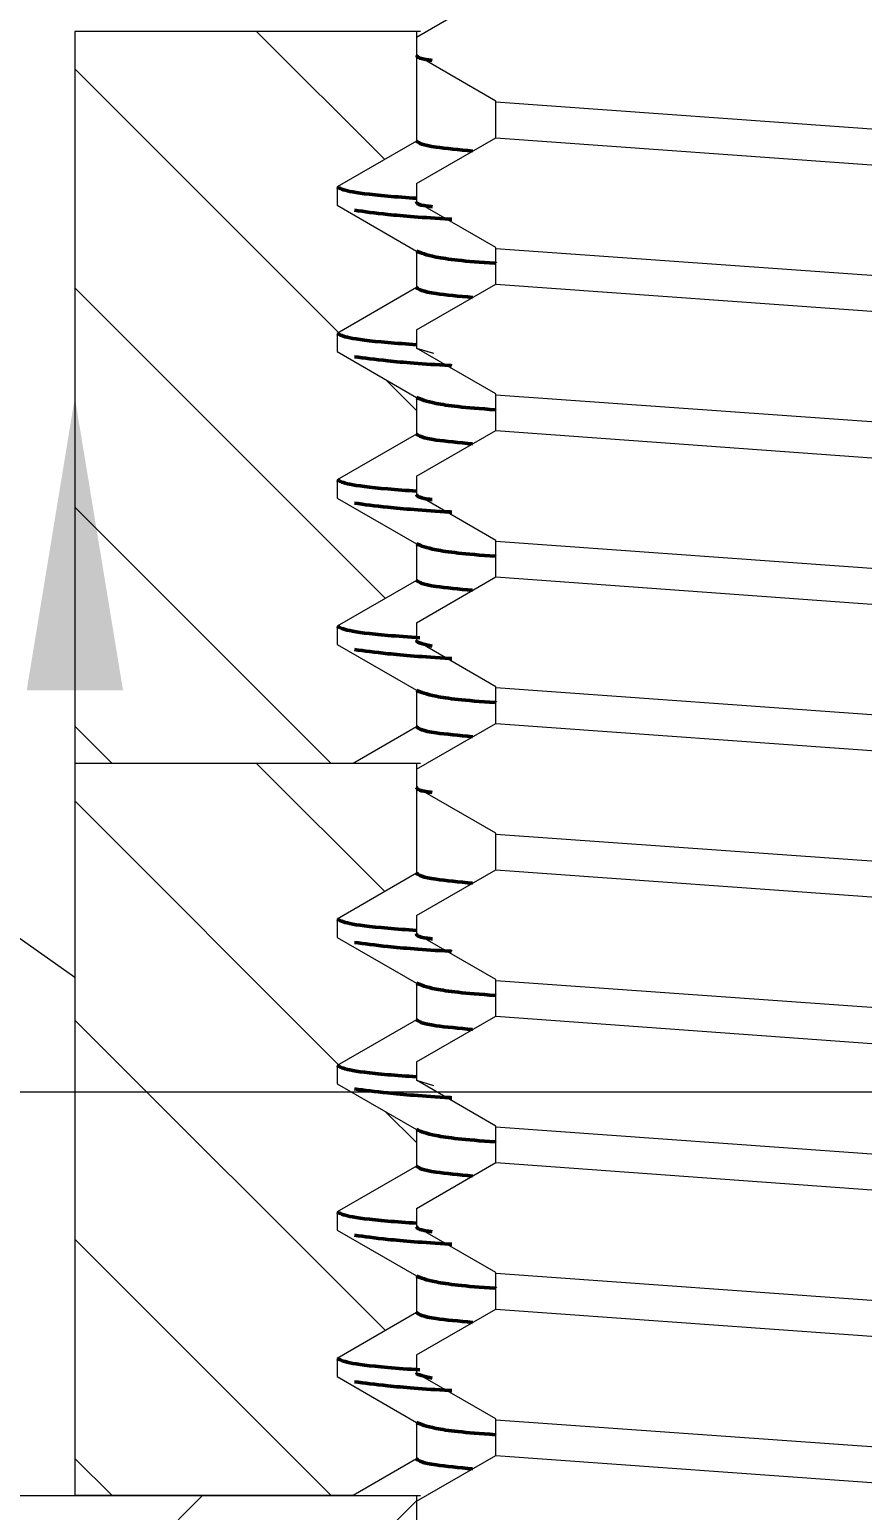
# Model space of a CAD drawing. Header units: millimetres. Extents: x -46397 to 283259, y -8690 to 23983.
# Drawn here: x 185119.48 to 185128.01, y -1310.3 to -1295.13 of the extents above; entities that cross this region are included whole.
import ezdxf
from ezdxf import colors
from ezdxf.entities.mleader import LeaderData, LeaderLine
from ezdxf.math import Vec2, Vec3

# ---------------------------------------------------------------- set-up
doc = ezdxf.new("R2010")
doc.units = ezdxf.units.MM
doc.layers.get('Defpoints').update_dxf_attribs({"lineweight": 0})
for name, color, linetype, lineweight in [('4.KICH THUOC', 3, 'Continuous', 9), ('AM_0', 7, 'Continuous', 50), ('mD_HATCH', 8, 'Continuous', 0)]:
    doc.layers.add(name, color=color, linetype=linetype, lineweight=lineweight)
doc.layers.add('DIM', color=8, linetype='Continuous')
doc.styles.add('GHI CHÚ 1', font='isocp_IV25.ttf', dxfattribs={"width": 0.8})
doc.styles.get("Standard").update_dxf_attribs({"font": 'isocp.shx', "width": 0.8})
doc.dimstyles.new('1-30SCALE', dxfattribs={"dimtxt": 75, "dimasz": 75, "dimexe": 37.5, "dimexo": 30, "dimgap": 30, "dimtad": 1, "dimtoh": 1, "dimdec": 0, "dimdsep": 46, "dimtxsty": 'GHI CHÚ 1', "dimcen": 0.09, "dimclrd": 256, "dimclre": 256, "dimclrt": 2, "dimadec": 0, "dimazin": 0, "dimtfac": 1, "dimtdec": 0, "dimtofl": 0, "dimtmove": 0, "dimatfit": 3, "dimfxl": 1, "dimlwd": 0, "dimlwe": 0, "dimarcsym": 0})

# ---------------------------------------------------------------- blocks, each defined once
blk = doc.blocks.new('*D970')
at = {"layer": 'Defpoints', "color": 0, "transparency": 16777216}
for p in [(185129.447, -1272.12), (185129.447, -1288.268, 1.046), (185092.947, -1306.011, 1.046)]:
    blk.add_point(p, dxfattribs=at)
at = {"layer": 'DIM', "linetype": 'Continuous', "lineweight": 0, "transparency": 16777216}
for p, q in [((185092.947, -1304.011), (185092.947, -1270.12)), ((185129.447, -1286.268), (185129.447, -1270.12)), ((185096.947, -1272.12), (185125.447, -1272.12))]:
    blk.add_line(p, q, dxfattribs=at)
at = {"layer": 'DIM', "transparency": 16777216}
for points in [[(185096.947, -1271.454), (185096.947, -1272.787), (185092.947, -1272.12)], [(185125.447, -1271.454), (185125.447, -1272.787), (185129.447, -1272.12)]]:
    blk.add_solid(points, dxfattribs=at)
at = {"layer": 'DIM', "color": 2, "transparency": 16777216, "insert": (185111.197, -1267.003), "char_height": 6, "attachment_point": 5, "style": 'GHI CHÚ 1'}
blk.add_mtext('38', dxfattribs=at)

msp = doc.modelspace()

# ---------------------------------------------------------------- hatches: boundary and pattern name
at = {"layer": 'mD_HATCH'}
h = msp.add_hatch(dxfattribs=at)
h.set_pattern_fill('ANSI31', color=256, scale=0.5, angle=-90, style=0)
h.set_pattern_definition([(315, (96231.9705, 239628.179), (1.122532015, 1.122532015), [])])
h.paths.add_polyline_path([(185123.447, -1297.773), (185123.447, -1297.398), (185122.635, -1296.929), (185122.635, -1296.742), (185123.447, -1296.273), (185123.447, -1295.148), (185119.947, -1295.148), (185119.947, -1302.648), (185122.798, -1302.648), (185123.447, -1302.273), (185123.447, -1301.898), (185122.635, -1301.429), (185122.635, -1301.242), (185123.447, -1300.773), (185123.447, -1300.398), (185122.635, -1299.929), (185122.635, -1299.742), (185123.447, -1299.273), (185123.447, -1298.898), (185122.635, -1298.429), (185122.635, -1298.242)], flags=0)
h = msp.add_hatch(dxfattribs=at)
h.set_pattern_fill('ANSI31', color=256, scale=0.5, angle=-90, style=0)
h.set_pattern_definition([(315, (96231.9705, 239620.679), (1.122532015, 1.122532015), [])])
h.paths.add_polyline_path([(185123.447, -1305.273), (185123.447, -1304.898), (185122.635, -1304.429), (185122.635, -1304.242), (185123.447, -1303.773), (185123.447, -1302.648), (185119.947, -1302.648), (185119.947, -1310.148), (185122.798, -1310.148), (185123.447, -1309.773), (185123.447, -1309.398), (185122.635, -1308.929), (185122.635, -1308.742), (185123.447, -1308.273), (185123.447, -1307.898), (185122.635, -1307.429), (185122.635, -1307.242), (185123.447, -1306.773), (185123.447, -1306.398), (185122.635, -1305.929), (185122.635, -1305.742)], flags=0)
h = msp.add_hatch(dxfattribs=at)
h.set_pattern_fill('ANSI31', color=256, scale=0.5, style=0)
h.set_pattern_definition([(45, (96231.9705, 239620.679), (-1.122532015, 1.122532015), [])])
h.paths.add_polyline_path([(185122.635, -1317.742), (185123.447, -1317.273), (185123.447, -1316.898), (185122.635, -1316.429), (185122.635, -1316.242), (185123.447, -1315.773), (185123.447, -1315.4), (185122.635, -1314.929), (185122.635, -1314.742), (185123.447, -1314.273), (185123.447, -1313.896), (185122.635, -1313.429), (185122.635, -1313.242), (185123.447, -1312.773), (185123.447, -1312.397), (185122.635, -1311.929), (185122.635, -1311.742), (185123.447, -1311.273), (185123.447, -1310.148), (185109.447, -1310.148), (185109.447, -1316.148), (185111.447, -1316.148), (185111.447, -1313.148), (185115.447, -1313.148), (185115.447, -1320.148), (185123.447, -1320.148), (185123.447, -1319.897), (185122.635, -1319.429), (185122.635, -1319.242), (185123.447, -1318.773), (185123.447, -1318.398), (185122.635, -1317.929)], flags=0)

# ---------------------------------------------------------------- linework, layer by layer
at = {"color": 7, "linetype": 'Continuous', "lineweight": 0}
for p, q in [((185122.798, -1302.648, -3.262), (185119.947, -1302.648, -3.262)), ((185122.798, -1310.148, -3.262), (185119.947, -1310.148, -3.262))]:
    msp.add_line(p, q, dxfattribs=at)
at = {"layer": 'AM_0', "color": 3, "lineweight": 18}
for p, q in [((185123.447, -1295.206, -3.262), (185124.259, -1294.737, -3.262)), ((185119.947, -1295.148, -3.262), (185119.947, -1310.148, -3.262)), ((185123.489, -1295.148, -3.262), (185119.947, -1295.148, -3.262)), ((185123.447, -1295.148, -3.262), (185123.447, -1296.273, -3.262)), ((185124.259, -1295.862, -3.262), (185123.447, -1295.393, -3.262)), ((185124.259, -1296.237, -3.262), (185124.259, -1295.862, -3.262)), ((185123.447, -1296.273, -3.262), (185122.635, -1296.742, -3.262)), ((185123.447, -1296.706, -3.262), (185124.259, -1296.237, -3.262)), ((185122.635, -1296.742, -3.262), (185122.635, -1296.929, -3.262)), ((185123.447, -1296.706, -3.262), (185123.447, -1296.893, -3.262)), ((185122.635, -1296.929, -3.262), (185123.447, -1297.398, -3.262)), ((185124.259, -1297.362, -3.262), (185123.447, -1296.893, -3.262)), ((185123.447, -1297.398, -3.262), (185123.447, -1297.773, -3.262)), ((185124.259, -1297.737, -3.262), (185124.259, -1297.362, -3.262)), ((185123.447, -1298.206, -3.262), (185124.259, -1297.737, -3.262)), ((185123.447, -1297.773, -3.262), (185122.635, -1298.242, -3.262)), ((185122.635, -1298.242, -3.262), (185122.635, -1298.429, -3.262)), ((185123.447, -1298.206, -3.262), (185123.447, -1298.393, -3.262)), ((185122.635, -1298.429, -3.262), (185123.447, -1298.898, -3.262)), ((185124.259, -1298.862, -3.262), (185123.447, -1298.393, -3.262)), ((185123.447, -1298.393, -3.262), (185123.619, -1298.446, -3.262)), ((185123.447, -1298.393, -3.262), (185123.62, -1298.446, -3.262)), ((185123.447, -1298.898, -3.262), (185123.447, -1299.273, -3.262)), ((185124.259, -1299.237, -3.262), (185124.259, -1298.862, -3.262)), ((185123.447, -1299.706, -3.262), (185124.259, -1299.237, -3.262)), ((185123.447, -1299.273, -3.262), (185122.635, -1299.742, -3.262)), ((185123.447, -1299.706, -3.262), (185123.447, -1299.893, -3.262)), ((185122.635, -1299.742, -3.262), (185122.635, -1299.929, -3.262)), ((185122.635, -1299.929, -3.262), (185123.447, -1300.398, -3.262)), ((185124.259, -1300.362, -3.262), (185123.447, -1299.893, -3.262)), ((185123.447, -1300.398, -3.262), (185123.447, -1300.773, -3.262)), ((185124.259, -1300.737, -3.262), (185124.259, -1300.362, -3.262)), ((185123.447, -1300.773, -3.262), (185122.635, -1301.242, -3.262)), ((185123.447, -1301.206, -3.262), (185124.259, -1300.737, -3.262)), ((185123.447, -1301.206, -3.262), (185123.447, -1301.393, -3.262)), ((185122.635, -1301.242, -3.262), (185122.635, -1301.429, -3.262)), ((185122.635, -1301.429, -3.262), (185123.447, -1301.898, -3.262)), ((185124.259, -1301.862, -3.262), (185123.447, -1301.393, -3.262)), ((185123.447, -1301.898, -3.262), (185123.447, -1302.273, -3.262)), ((185124.259, -1302.237, -3.262), (185124.259, -1301.862, -3.262)), ((185123.447, -1302.273, -3.262), (185122.798, -1302.648, -3.262)), ((185123.447, -1302.706, -3.262), (185124.259, -1302.237, -3.262)), ((185123.489, -1302.648, -3.262), (185119.947, -1302.648, -3.262)), ((185123.447, -1302.648, -3.262), (185123.447, -1303.773, -3.262)), ((185124.259, -1303.362, -3.262), (185123.447, -1302.893, -3.262)), ((185124.259, -1303.737, -3.262), (185124.259, -1303.362, -3.262)), ((185123.447, -1303.773, -3.262), (185122.635, -1304.242, -3.262)), ((185123.447, -1304.206, -3.262), (185124.259, -1303.737, -3.262)), ((185122.635, -1304.242, -3.262), (185122.635, -1304.429, -3.262)), ((185123.447, -1304.206, -3.262), (185123.447, -1304.393, -3.262)), ((185124.259, -1304.862, -3.262), (185123.447, -1304.393, -3.262)), ((185122.635, -1304.429, -3.262), (185123.447, -1304.898, -3.262)), ((185124.259, -1305.237, -3.262), (185124.259, -1304.862, -3.262)), ((185123.447, -1304.898, -3.262), (185123.447, -1305.273, -3.262)), ((185123.447, -1305.273, -3.262), (185122.635, -1305.742, -3.262)), ((185123.447, -1305.706, -3.262), (185124.259, -1305.237, -3.262)), ((185122.635, -1305.742, -3.262), (185122.635, -1305.929, -3.262)), ((185123.447, -1305.706, -3.262), (185123.447, -1305.893, -3.262)), ((185122.635, -1305.929, -3.262), (185123.447, -1306.398, -3.262)), ((185124.259, -1306.362, -3.262), (185123.447, -1305.893, -3.262)), ((185123.447, -1305.893, -3.262), (185123.62, -1305.946, -3.262)), ((185092.947, -1306.011, -3.262), (185165.947, -1306.011, -3.262)), ((185124.259, -1306.737, -3.262), (185124.259, -1306.362, -3.262)), ((185123.447, -1306.398, -3.262), (185123.447, -1306.773, -3.262)), ((185123.447, -1306.773, -3.262), (185122.635, -1307.242, -3.262)), ((185123.447, -1307.206, -3.262), (185124.259, -1306.737, -3.262)), ((185122.635, -1307.242, -3.262), (185122.635, -1307.429, -3.262)), ((185123.447, -1307.206, -3.262), (185123.447, -1307.393, -3.262)), ((185122.635, -1307.429, -3.262), (185123.447, -1307.898, -3.262)), ((185124.259, -1307.862, -3.262), (185123.447, -1307.393, -3.262)), ((185123.447, -1307.898, -3.262), (185123.447, -1308.273, -3.262)), ((185124.259, -1308.237, -3.262), (185124.259, -1307.862, -3.262)), ((185123.447, -1308.273, -3.262), (185122.635, -1308.742, -3.262)), ((185123.447, -1308.706, -3.262), (185124.259, -1308.237, -3.262)), ((185122.635, -1308.742, -3.262), (185122.635, -1308.929, -3.262)), ((185123.447, -1308.706, -3.262), (185123.447, -1308.893, -3.262)), ((185122.635, -1308.929, -3.262), (185123.447, -1309.398, -3.262)), ((185124.259, -1309.362, -3.262), (185123.447, -1308.893, -3.262)), ((185123.447, -1309.398, -3.262), (185123.447, -1309.773, -3.262)), ((185124.259, -1309.737, -3.262), (185124.259, -1309.362, -3.262)), ((185123.447, -1309.773, -3.262), (185122.798, -1310.148, -3.262)), ((185123.447, -1310.206, -3.262), (185124.259, -1309.737, -3.262)), ((185109.447, -1310.148, -3.262), (185123.489, -1310.148, -3.262)), ((185123.447, -1310.148, -3.262), (185123.447, -1311.273, -3.262))]:
    msp.add_line(p, q, dxfattribs=at)
at = {"layer": 'AM_0', "color": 8, "lineweight": 0}
for p, q in [((185124.259, -1295.871, -3.262), (185134.635, -1296.612, -3.262)), ((185124.259, -1296.237, -3.262), (185134.635, -1296.987, -3.262)), ((185124.259, -1297.371, -3.262), (185134.635, -1298.112, -3.262)), ((185124.259, -1297.737, -3.262), (185134.635, -1298.487, -3.262)), ((185124.259, -1298.871, -3.262), (185134.635, -1299.612, -3.262)), ((185124.259, -1299.237, -3.262), (185134.635, -1299.987, -3.262)), ((185124.259, -1300.371, -3.262), (185134.635, -1301.112, -3.262)), ((185124.259, -1300.737, -3.262), (185134.635, -1301.487, -3.262)), ((185124.259, -1301.871, -3.262), (185134.635, -1302.612, -3.262)), ((185124.259, -1302.237, -3.262), (185134.635, -1302.987, -3.262)), ((185124.259, -1303.371, -3.262), (185134.635, -1304.112, -3.262)), ((185124.259, -1303.737, -3.262), (185134.635, -1304.487, -3.262)), ((185124.259, -1304.871, -3.262), (185134.635, -1305.612, -3.262)), ((185124.259, -1305.237, -3.262), (185134.635, -1305.987, -3.262)), ((185124.259, -1306.371, -3.262), (185134.635, -1307.112, -3.262)), ((185124.259, -1306.737, -3.262), (185134.635, -1307.487, -3.262)), ((185124.259, -1307.871, -3.262), (185134.635, -1308.612, -3.262)), ((185124.259, -1308.237, -3.262), (185134.635, -1308.987, -3.262)), ((185124.259, -1309.371, -3.262), (185134.635, -1310.112, -3.262)), ((185124.259, -1309.737, -3.262), (185134.635, -1310.487, -3.262))]:
    msp.add_line(p, q, dxfattribs=at)
at = {"layer": 'AM_0', "color": 3}
for points, knots in [([(185123.447, -1295.393, -3.262), (185123.452, -1295.408, -3.262), (185123.458, -1295.425, -3.262), (185123.591, -1295.443, -3.262), (185123.608, -1295.445, -3.262)], [0, 0, 0, 0, 0.8767263, 1, 1, 1, 1]), ([(185123.447, -1295.393, -3.262), (185123.452, -1295.408, -3.262), (185123.458, -1295.425, -3.262), (185123.591, -1295.443, -3.262), (185123.608, -1295.445, -3.262)], [0, 0, 0, 0, 0.877154, 1, 1, 1, 1]), ([(185123.447, -1296.273, -3.262), (185123.474, -1296.293, -3.262), (185123.518, -1296.326, -3.262), (185123.882, -1296.361, -3.262), (185124.021, -1296.374, -3.262)], [0, 0, 0, 0, 0.61572, 1, 1, 1, 1]), ([(185122.635, -1296.742, -3.262), (185122.663, -1296.757, -3.262), (185122.718, -1296.787, -3.262), (185123.019, -1296.827, -3.262), (185123.345, -1296.851, -3.262), (185123.447, -1296.858, -3.262)], [0, 0, 0, 0, 0.401697, 0.811283, 1, 1, 1, 1]), ([(185122.811, -1296.981, -3.262), (185122.914, -1296.995, -3.262), (185123.135, -1297.025, -3.262), (185123.511, -1297.056, -3.262), (185123.804, -1297.072, -3.262), (185123.81, -1297.073, -3.262)], [0, 0, 0, 0, 0.4621191, 0.9880146, 1, 1, 1, 1]), ([(185123.447, -1296.893, -3.262), (185123.448, -1296.908, -3.262), (185123.449, -1296.925, -3.262), (185123.594, -1296.943, -3.262), (185123.612, -1296.945, -3.262)], [0, 0, 0, 0, 0.877581, 1, 1, 1, 1]), ([(185123.447, -1296.893, -3.262), (185123.448, -1296.908, -3.262), (185123.449, -1296.925, -3.262), (185123.594, -1296.943, -3.262), (185123.612, -1296.945, -3.262)], [0, 0, 0, 0, 0.878865, 1, 1, 1, 1]), ([(185123.447, -1297.398, -3.262), (185123.494, -1297.418, -3.262), (185123.588, -1297.459, -3.262), (185123.935, -1297.504, -3.262), (185124.258, -1297.524, -3.262), (185124.259, -1297.525, -3.262)], [0, 0, 0, 0, 0.494779, 0.998175, 1, 1, 1, 1]), ([(185123.447, -1297.773, -3.262), (185123.474, -1297.793, -3.262), (185123.518, -1297.826, -3.262), (185123.882, -1297.861, -3.262), (185124.021, -1297.874, -3.262)], [0, 0, 0, 0, 0.61572, 1, 1, 1, 1]), ([(185122.635, -1298.242, -3.262), (185122.663, -1298.257, -3.262), (185122.718, -1298.287, -3.262), (185123.019, -1298.327, -3.262), (185123.345, -1298.351, -3.262), (185123.447, -1298.358, -3.262)], [0, 0, 0, 0, 0.401697, 0.811283, 1, 1, 1, 1]), ([(185122.811, -1298.481, -3.262), (185122.914, -1298.495, -3.262), (185123.135, -1298.525, -3.262), (185123.511, -1298.556, -3.262), (185123.804, -1298.572, -3.262), (185123.81, -1298.573, -3.262)], [0, 0, 0, 0, 0.462119, 0.988015, 1, 1, 1, 1]), ([(185123.447, -1298.898, -3.262), (185123.494, -1298.918, -3.262), (185123.588, -1298.959, -3.262), (185123.935, -1299.004, -3.262), (185124.258, -1299.024, -3.262), (185124.259, -1299.025, -3.262)], [0, 0, 0, 0, 0.494779, 0.998175, 1, 1, 1, 1]), ([(185123.447, -1299.273, -3.262), (185123.474, -1299.293, -3.262), (185123.518, -1299.326, -3.262), (185123.882, -1299.361, -3.262), (185124.021, -1299.374, -3.262)], [0, 0, 0, 0, 0.6157198, 1, 1, 1, 1]), ([(185122.635, -1299.742, -3.262), (185122.663, -1299.757, -3.262), (185122.718, -1299.787, -3.262), (185123.019, -1299.827, -3.262), (185123.345, -1299.851, -3.262), (185123.447, -1299.858, -3.262)], [0, 0, 0, 0, 0.401697, 0.811283, 1, 1, 1, 1]), ([(185122.811, -1299.981, -3.262), (185122.914, -1299.995, -3.262), (185123.135, -1300.025, -3.262), (185123.511, -1300.056, -3.262), (185123.804, -1300.072, -3.262), (185123.81, -1300.073, -3.262)], [0, 0, 0, 0, 0.462119, 0.988015, 1, 1, 1, 1]), ([(185123.447, -1299.893, -3.262), (185123.452, -1299.908, -3.262), (185123.458, -1299.925, -3.262), (185123.591, -1299.943, -3.262), (185123.608, -1299.945, -3.262)], [0, 0, 0, 0, 0.877314, 1, 1, 1, 1]), ([(185123.447, -1299.893, -3.262), (185123.452, -1299.908, -3.262), (185123.458, -1299.925, -3.262), (185123.591, -1299.943, -3.262), (185123.608, -1299.945, -3.262)], [0, 0, 0, 0, 0.877954, 1, 1, 1, 1]), ([(185123.447, -1300.398, -3.262), (185123.494, -1300.418, -3.262), (185123.588, -1300.459, -3.262), (185123.935, -1300.504, -3.262), (185124.258, -1300.524, -3.262), (185124.259, -1300.525, -3.262)], [0, 0, 0, 0, 0.494779, 0.998175, 1, 1, 1, 1]), ([(185123.447, -1300.773, -3.262), (185123.474, -1300.793, -3.262), (185123.518, -1300.826, -3.262), (185123.882, -1300.861, -3.262), (185124.021, -1300.874, -3.262)], [0, 0, 0, 0, 0.61572, 1, 1, 1, 1]), ([(185122.635, -1301.242, -3.262), (185122.662, -1301.257, -3.262), (185122.717, -1301.287, -3.262), (185123.028, -1301.328, -3.262), (185123.367, -1301.352, -3.262), (185123.482, -1301.361, -3.262)], [0, 0, 0, 0, 0.3928699, 0.793456, 1, 1, 1, 1]), ([(185122.811, -1301.481, -3.262), (185122.914, -1301.495, -3.262), (185123.135, -1301.525, -3.262), (185123.511, -1301.556, -3.262), (185123.804, -1301.572, -3.262), (185123.81, -1301.573, -3.262)], [0, 0, 0, 0, 0.4621191, 0.9880146, 1, 1, 1, 1]), ([(185123.447, -1301.393, -3.262), (185123.447, -1301.393, -3.262), (185123.447, -1301.41, -3.262), (185123.528, -1301.428, -3.262), (185123.609, -1301.445, -3.262)], [0, 0, 0, 0, 0.0034266, 1, 1, 1, 1]), ([(185123.447, -1301.898, -3.262), (185123.494, -1301.918, -3.262), (185123.588, -1301.959, -3.262), (185123.935, -1302.004, -3.262), (185124.258, -1302.024, -3.262), (185124.259, -1302.025, -3.262)], [0, 0, 0, 0, 0.494779, 0.998175, 1, 1, 1, 1]), ([(185123.447, -1302.273, -3.262), (185123.474, -1302.293, -3.262), (185123.518, -1302.326, -3.262), (185123.882, -1302.361, -3.262), (185124.021, -1302.374, -3.262)], [0, 0, 0, 0, 0.61572, 1, 1, 1, 1]), ([(185123.447, -1302.893, -3.262), (185123.452, -1302.908, -3.262), (185123.458, -1302.925, -3.262), (185123.591, -1302.943, -3.262), (185123.608, -1302.945, -3.262)], [0, 0, 0, 0, 0.877154, 1, 1, 1, 1]), ([(185123.447, -1302.893, -3.262), (185123.452, -1302.908, -3.262), (185123.458, -1302.925, -3.262), (185123.591, -1302.943, -3.262), (185123.608, -1302.945, -3.262)], [0, 0, 0, 0, 0.8775807, 1, 1, 1, 1]), ([(185123.447, -1303.773, -3.262), (185123.474, -1303.793, -3.262), (185123.518, -1303.826, -3.262), (185123.882, -1303.861, -3.262), (185124.021, -1303.874, -3.262)], [0, 0, 0, 0, 0.61572, 1, 1, 1, 1]), ([(185122.635, -1304.242, -3.262), (185122.663, -1304.257, -3.262), (185122.718, -1304.287, -3.262), (185123.019, -1304.327, -3.262), (185123.345, -1304.351, -3.262), (185123.447, -1304.358, -3.262)], [0, 0, 0, 0, 0.401697, 0.811283, 1, 1, 1, 1]), ([(185123.447, -1304.393, -3.262), (185123.448, -1304.408, -3.262), (185123.449, -1304.425, -3.262), (185123.594, -1304.443, -3.262), (185123.612, -1304.445, -3.262)], [0, 0, 0, 0, 0.878865, 1, 1, 1, 1]), ([(185122.811, -1304.481, -3.262), (185122.914, -1304.495, -3.262), (185123.135, -1304.525, -3.262), (185123.511, -1304.556, -3.262), (185123.804, -1304.572, -3.262), (185123.81, -1304.573, -3.262)], [0, 0, 0, 0, 0.4621191, 0.9880146, 1, 1, 1, 1]), ([(185123.447, -1304.898, -3.262), (185123.494, -1304.918, -3.262), (185123.588, -1304.959, -3.262), (185123.935, -1305.004, -3.262), (185124.258, -1305.024, -3.262), (185124.259, -1305.025, -3.262)], [0, 0, 0, 0, 0.494779, 0.998175, 1, 1, 1, 1]), ([(185123.447, -1305.273, -3.262), (185123.474, -1305.293, -3.262), (185123.518, -1305.326, -3.262), (185123.882, -1305.361, -3.262), (185124.021, -1305.374, -3.262)], [0, 0, 0, 0, 0.61572, 1, 1, 1, 1]), ([(185122.635, -1305.742, -3.262), (185122.663, -1305.757, -3.262), (185122.718, -1305.787, -3.262), (185123.019, -1305.827, -3.262), (185123.345, -1305.851, -3.262), (185123.447, -1305.858, -3.262)], [0, 0, 0, 0, 0.401697, 0.811283, 1, 1, 1, 1]), ([(185122.811, -1305.981, -3.262), (185122.914, -1305.995, -3.262), (185123.135, -1306.025, -3.262), (185123.511, -1306.056, -3.262), (185123.804, -1306.072, -3.262), (185123.81, -1306.073, -3.262)], [0, 0, 0, 0, 0.462119, 0.988015, 1, 1, 1, 1]), ([(185123.447, -1306.398, -3.262), (185123.494, -1306.418, -3.262), (185123.588, -1306.459, -3.262), (185123.935, -1306.504, -3.262), (185124.258, -1306.524, -3.262), (185124.259, -1306.525, -3.262)], [0, 0, 0, 0, 0.494779, 0.998175, 1, 1, 1, 1]), ([(185123.447, -1306.773, -3.262), (185123.474, -1306.793, -3.262), (185123.518, -1306.826, -3.262), (185123.882, -1306.861, -3.262), (185124.021, -1306.874, -3.262)], [0, 0, 0, 0, 0.6157198, 1, 1, 1, 1]), ([(185122.635, -1307.242, -3.262), (185122.663, -1307.257, -3.262), (185122.718, -1307.287, -3.262), (185123.019, -1307.327, -3.262), (185123.345, -1307.351, -3.262), (185123.447, -1307.358, -3.262)], [0, 0, 0, 0, 0.401697, 0.811283, 1, 1, 1, 1]), ([(185123.447, -1307.393, -3.262), (185123.452, -1307.408, -3.262), (185123.458, -1307.425, -3.262), (185123.591, -1307.443, -3.262), (185123.608, -1307.445, -3.262)], [0, 0, 0, 0, 0.877954, 1, 1, 1, 1]), ([(185122.811, -1307.481, -3.262), (185122.914, -1307.495, -3.262), (185123.135, -1307.525, -3.262), (185123.511, -1307.556, -3.262), (185123.804, -1307.572, -3.262), (185123.81, -1307.573, -3.262)], [0, 0, 0, 0, 0.462119, 0.988015, 1, 1, 1, 1]), ([(185123.447, -1307.898, -3.262), (185123.494, -1307.918, -3.262), (185123.588, -1307.959, -3.262), (185123.935, -1308.004, -3.262), (185124.258, -1308.024, -3.262), (185124.259, -1308.025, -3.262)], [0, 0, 0, 0, 0.494779, 0.998175, 1, 1, 1, 1]), ([(185123.447, -1308.273, -3.262), (185123.474, -1308.293, -3.262), (185123.518, -1308.326, -3.262), (185123.882, -1308.361, -3.262), (185124.021, -1308.374, -3.262)], [0, 0, 0, 0, 0.61572, 1, 1, 1, 1]), ([(185122.635, -1308.742, -3.262), (185122.662, -1308.757, -3.262), (185122.717, -1308.787, -3.262), (185123.028, -1308.828, -3.262), (185123.367, -1308.852, -3.262), (185123.482, -1308.861, -3.262)], [0, 0, 0, 0, 0.3928699, 0.793456, 1, 1, 1, 1]), ([(185123.447, -1308.893, -3.262), (185123.447, -1308.893, -3.262), (185123.447, -1308.91, -3.262), (185123.528, -1308.928, -3.262), (185123.609, -1308.945, -3.262)], [0, 0, 0, 0, 0.0034266, 1, 1, 1, 1]), ([(185122.811, -1308.981, -3.262), (185122.914, -1308.995, -3.262), (185123.135, -1309.025, -3.262), (185123.511, -1309.056, -3.262), (185123.804, -1309.072, -3.262), (185123.81, -1309.073, -3.262)], [0, 0, 0, 0, 0.4621191, 0.9880146, 1, 1, 1, 1]), ([(185123.447, -1309.398, -3.262), (185123.494, -1309.418, -3.262), (185123.588, -1309.459, -3.262), (185123.935, -1309.504, -3.262), (185124.258, -1309.524, -3.262), (185124.259, -1309.525, -3.262)], [0, 0, 0, 0, 0.494779, 0.998175, 1, 1, 1, 1]), ([(185123.447, -1309.773, -3.262), (185123.474, -1309.793, -3.262), (185123.518, -1309.826, -3.262), (185123.882, -1309.861, -3.262), (185124.021, -1309.874, -3.262)], [0, 0, 0, 0, 0.61572, 1, 1, 1, 1])]:
    msp.add_open_spline(points, degree=3, knots=knots, dxfattribs=at)

# ---------------------------------------------------------------- dimensions: what is measured, and where the dimension line sits
at = {"layer": 'DIM'}
dim = msp.add_linear_dim(base=(185129.447, -1272.12, -4.308), p1=(185092.947, -1306.011, -3.262), p2=(185129.447, -1288.268, -3.262), text='38', dimstyle='1-30SCALE', override={"dimtxt": 6, "dimasz": 4, "dimexe": 2, "dimexo": 2, "dimgap": 2, "dimtmove": 1}, dxfattribs=at)
dim.commit()
dim.dimension.update_dxf_attribs({"geometry": '*D970', "text_midpoint": (185111.197, -1267.003, -4.308)})

# ---------------------------------------------------------------- leaders
at = {"layer": '4.KICH THUOC', "color": 1, "ltscale": 5}
ml = msp.add_multileader_mtext('Standard', dxfattribs=at)
ml.set_content('PP3', color=1)
ml.set_leader_properties(color=3, lineweight=9)
ml.build(insert=Vec2(0, 0))
ml.multileader.update_dxf_attribs({"has_dogleg": 0, "text_left_attachment_type": 5, "text_right_attachment_type": 6, "dogleg_length": 0.125, "arrow_head_size": 3, "scale": 300})
ctx = ml.context
ctx.base_point, ctx.scale, ctx.char_height, ctx.arrow_head_size, ctx.landing_gap_size, ctx.plane_origin = Vec3(185068.269, -1278.742, -5.354), 300, 5.4, 3, 2.859, Vec3(185207.68, -1288.933, -5.354)
ctx.left_attachment, ctx.right_attachment = 5, 6
notes = []
notes.append((ctx, [(0, (1, 1, 0), (185087.57, -1278.742, -5.354), (-1, 0), 4.764, [(1, [(185119.947, -1298.898, -5.354), (185119.947, -1304.84, -5.354)], 0, [])])]))
ctx.mtext.insert, ctx.mtext.width, ctx.mtext.flow_direction = Vec3(185071.128, -1272.262, -5.354), 14.33546, 5
for ctx, leaders in notes:
    for number, flags, end, landing, length, lines in leaders:
        leader = LeaderData()
        leader.index, (leader.has_last_leader_line, leader.has_dogleg_vector, leader.attachment_direction) = number, flags
        leader.last_leader_point, leader.dogleg_vector, leader.dogleg_length = Vec3(end), Vec3(landing), length
        for number, points, colour, breaks in lines:
            line = LeaderLine()
            line.index, line.vertices, line.color, line.breaks = number, Vec3.list(points), colors.encode_raw_color(colour), breaks
            leader.lines.append(line)
        ctx.leaders.append(leader)

doc.saveas('drawing.dxf')
